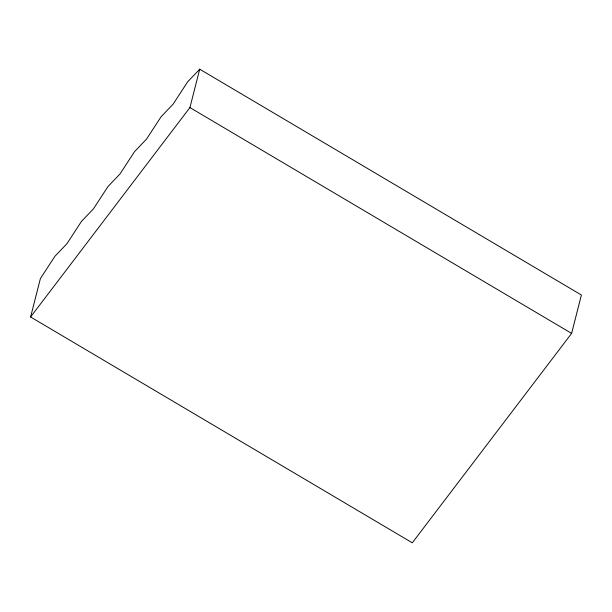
<?xml version="1.0" encoding="UTF-8"?>
<svg xmlns="http://www.w3.org/2000/svg" width="612" height="612" viewBox="0 0 612 612"><rect width="100%" height="100%" fill="white"/><g stroke="black" fill="none" stroke-linecap="round" stroke-linejoin="round"><path stroke-width="0.92" d="M30.6 316.985L40.384 278.605L54.889 256.321L66.938 243.698L81.45 221.422L93.491 208.799L108.003 186.522L120.044 173.9L134.556 151.615L146.605 138.993L161.109 116.716L173.158 104.094L187.662 81.817L199.711 69.194L581.4 295.015L571.616 333.395L412.289 542.806L30.6 316.985L189.927 107.574L199.711 69.194M189.927 107.574L571.616 333.395"/></g></svg>
